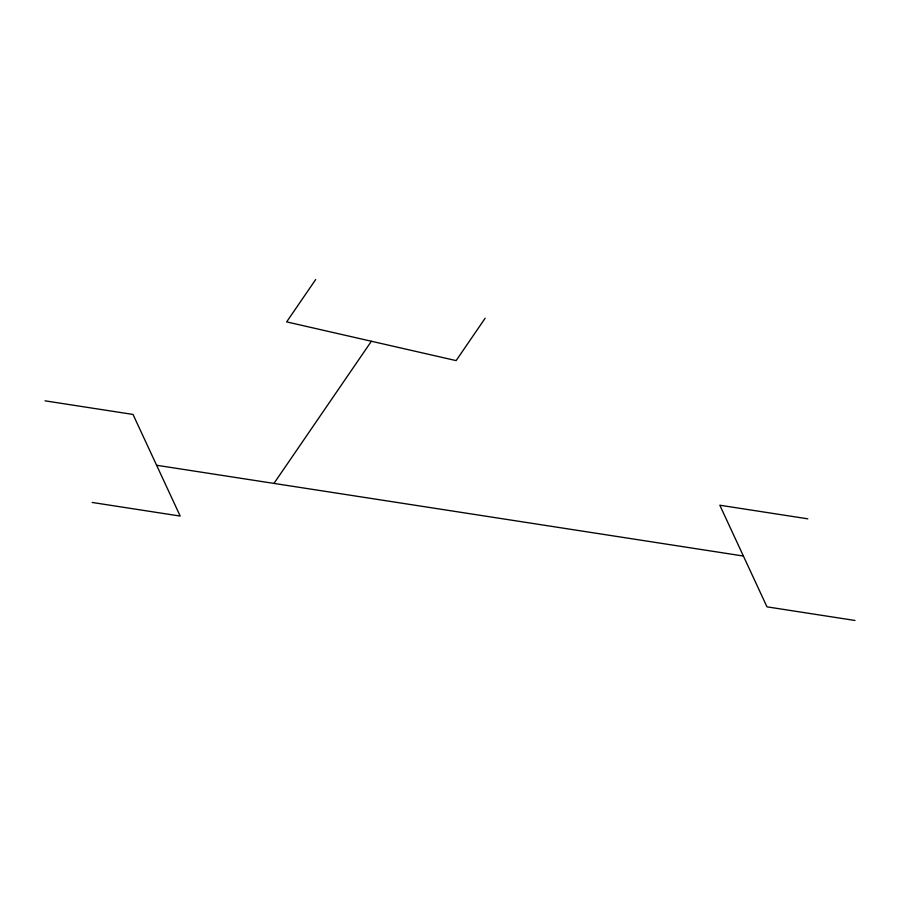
<?xml version="1.0" encoding="UTF-8"?>
<svg xmlns="http://www.w3.org/2000/svg" width="900" height="900" viewBox="0 0 900 900"><rect width="100%" height="100%" fill="white"/><g stroke="black" fill="none" stroke-linecap="round" stroke-linejoin="round"><path stroke-width="1.35" d="M315.686 279.529L286.65 321.896L456.12 360.608L485.145 318.24M273.96 483.412L371.385 341.257M45 400.826L133.02 414.439L180.191 516.071L92.171 502.459M807.829 518.827L719.809 505.215L766.98 606.847L855 620.471M156.6 465.255L743.4 556.031"/></g></svg>
